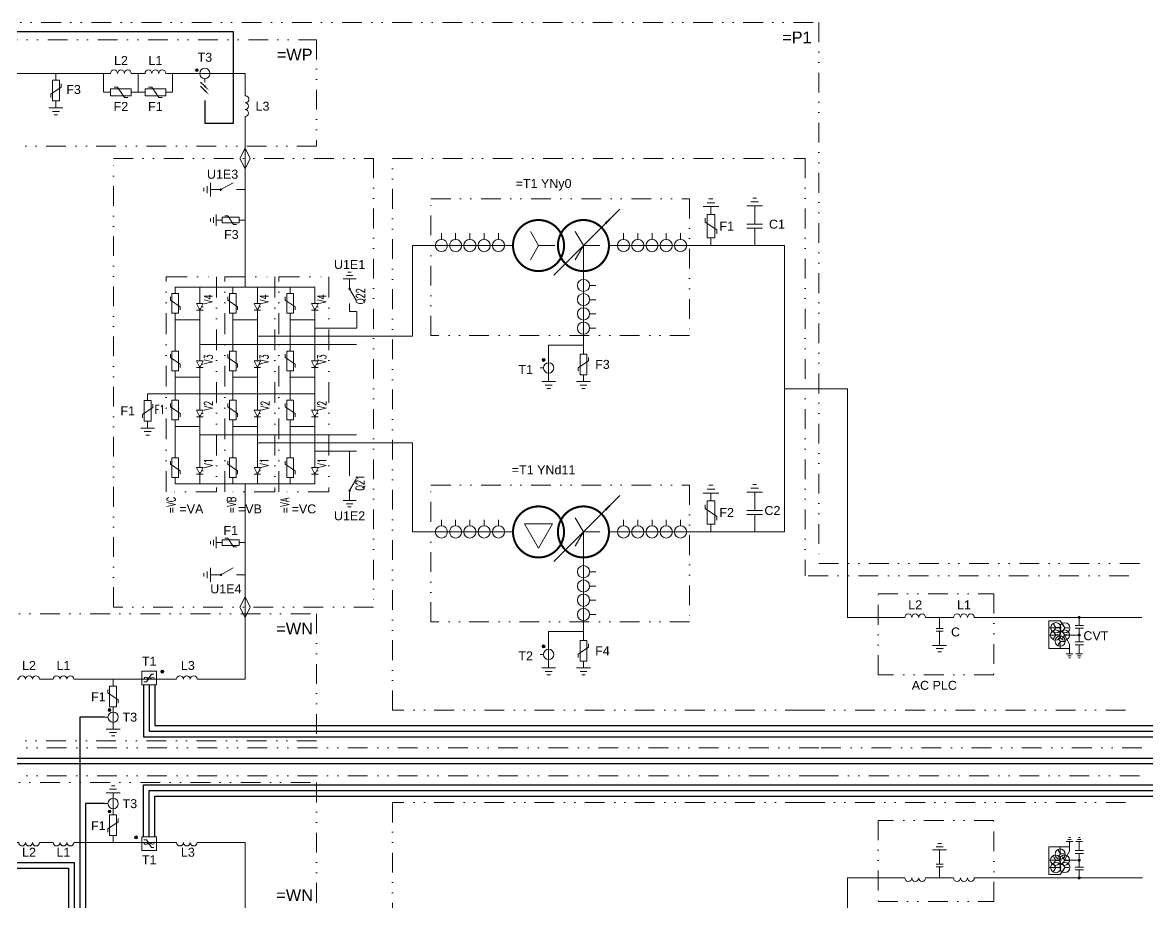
# Model space of a CAD drawing. Header units: inches. Extents: x -2066 to 1905, y 226 to 1109.
# Drawn here: x 717.1 to 1006.6, y 656.3 to 882.6 of the extents above; entities that cross this region are included whole.
import ezdxf
from ezdxf.enums import TextEntityAlignment as Align

# ---------------------------------------------------------------- set-up
doc = ezdxf.new("R2010")
doc.units = ezdxf.units.IN
doc.header["$MEASUREMENT"] = 0
for name, pattern in [('DASHDOT', [1, 0.5, -0.25, 0, -0.25]), ('DASHED', [19.05, 12.7, -6.35]), ('DIVIDEX2', [63.499999, 25.4, -12.7, 0, -12.7, 0, -12.7])]:
    doc.linetypes.add(name, pattern=pattern)
for name, color, linetype, lineweight in [('1', 1, 'DASHED', 18), ('1回直流', 1, 'Continuous', 18), ('ACF', 32, 'Continuous', 18), ('area', 4, 'DIVIDEX2', 18), ('DC', 92, 'Continuous', 18), ('equipment', 92, 'Continuous', 18), ('TEXT', 7, 'Continuous', 18), ('本期', 3, 'Continuous', 18), ('道路', 3, 'Continuous', 18)]:
    doc.layers.add(name, color=color, linetype=linetype, lineweight=lineweight)
doc.styles.add('HZ', font='simplex.shx', dxfattribs={"width": 0.7, "bigfont": 'hzdx1.shx'})
doc.styles.get("Standard").update_dxf_attribs({"font": 'arial.ttf'})

# ---------------------------------------------------------------- blocks, each defined once
blk = doc.blocks.new('004')
at = {"layer": 'equipment', "linetype": 'Continuous'}
for p, q in [((0, 0), (0.2, 0)), ((0.8, 0), (1, 0))]:
    blk.add_line(p, q, dxfattribs=at)
for centre in [(0.3, 0), (0.5, 0), (0.7, 0)]:
    blk.add_arc(centre, 0.1, 0, 180, dxfattribs=at)
at = {"layer": '1'}
blk.add_attdef('ItemDestignation', (0, 0), '', height=0.125, dxfattribs=at)
blk.add_attdef('ItemDestignation', (0, 0), '', height=0.125, dxfattribs=at)
at = {"layer": 'equipment'}
for tag in ['Quantity', 'Station', 'Quantity', 'Station', 'Remarks', 'Remarks', 'RS_no', 'RS_no', 'Item_des', 'Item_des']:
    blk.add_attdef(tag, (0, 0), '', height=0.125, dxfattribs=at)
blk = doc.blocks.new('dcrti')
at = {"layer": 'DC'}
blk.add_line((14574.12, 1550.43), (14574.12, 1548.68), dxfattribs=at)
at = {"layer": '本期', "lineweight": 0}
for p, q in [((14574.09, 1555.5), (14571.3, 1555.5)), ((14571.3, 1555.5), (14571.3, 1548.68)), ((14574.09, 1555.5), (14575.23, 1553.78)), ((14572.99, 1553.8), (14571.3, 1553.8)), ((14572.99, 1552.01), (14571.3, 1552.01)), ((14575.18, 1552.01), (14576.39, 1549.79)), ((14578.77, 1552.01), (14575.21, 1552.01)), ((14579.78, 1554.37), (14577.75, 1554.37)), ((14579.78, 1553.7), (14577.75, 1553.7)), ((14578.77, 1553.7), (14578.77, 1550.32)), ((14576.39, 1549.79), (14576.39, 1547.4)), ((14579.78, 1550.32), (14577.75, 1550.32)), ((14579.78, 1549.65), (14577.75, 1549.65)), ((14578.77, 1549.65), (14578.77, 1547.4)), ((14571.3, 1548.68), (14576.39, 1548.68))]:
    blk.add_line(p, q, dxfattribs=at)
at = {"layer": '本期'}
for p, q in [((14578.77, 1556.33), (14578.77, 1554.37)), ((14577.19, 1547.4), (14575.59, 1547.4)), ((14576.79, 1546.9), (14575.99, 1546.9)), ((14576.59, 1546.4), (14576.19, 1546.4)), ((14579.57, 1547.4), (14577.97, 1547.4)), ((14579.17, 1546.9), (14578.37, 1546.9)), ((14578.97, 1546.4), (14578.57, 1546.4))]:
    blk.add_line(p, q, dxfattribs=at)
at = {"layer": '本期', "linetype": 'Continuous', "lineweight": 0, "const_width": 0.292}
for points in [[(14573.01, 1553.8), (14572.49, 1554.7)], [(14575.23, 1553.78), (14574.71, 1554.68)], [(14572.99, 1552.01), (14572.47, 1552.91)], [(14572.99, 1552.01), (14572.47, 1551.11)], [(14573.01, 1553.8), (14572.49, 1552.9)], [(14572.99, 1552.01), (14574.03, 1552.01)], [(14573.01, 1553.8), (14574.06, 1553.8)], [(14575.18, 1552.01), (14574.66, 1552.91)], [(14575.18, 1552.01), (14574.66, 1551.11)], [(14575.23, 1553.78), (14574.71, 1552.87)], [(14575.18, 1552.01), (14576.22, 1552.01)], [(14575.23, 1553.78), (14576.27, 1553.78)], [(14574.12, 1550.43), (14573.6, 1551.33)], [(14574.12, 1550.43), (14573.6, 1549.53)], [(14574.12, 1550.43), (14575.16, 1550.43)]]:
    blk.add_lwpolyline(points, dxfattribs=at)
at = {"layer": '本期', "lineweight": 0, "const_width": 0.338}
blk.add_lwpolyline([(14578.97, 1552.01, 1), (14578.57, 1552.01, 1)], format="xyb", close=True, dxfattribs=at)
at = {"layer": '本期', "linetype": 'Continuous', "lineweight": 0}
for centre in [(14573.01, 1553.8), (14575.23, 1553.78), (14572.99, 1552.01), (14575.18, 1552.01), (14574.09, 1550.5)]:
    blk.add_circle(centre, 1.25, dxfattribs=at)
blk = doc.blocks.new('054')
at = {"layer": 'equipment', "linetype": 'Continuous'}
for p, q in [((0, 0), (0.3, 0)), ((0.65, 0.2), (0.3, 0)), ((0.75, 0), (1, 0))]:
    blk.add_line(p, q, dxfattribs=at)
blk.add_circle((0.3, 0), 0.0224, dxfattribs=at)
at = {"layer": '1'}
for tag in ['Quantity', 'Station', 'Remarks', 'RS_no', 'Item_des', 'ItemDestignation']:
    blk.add_attdef(tag, (0, 0), '', height=0.125, dxfattribs=at)
blk = doc.blocks.new('EARTH')
at = {"layer": 'equipment', "linetype": 'Continuous'}
for p, q in [((-0.2, 0), (0.2, 0)), ((-0.1, -0.1), (0.1, -0.1)), ((-0.05, -0.2), (0.05, -0.2))]:
    blk.add_line(p, q, dxfattribs=at)
at = {"layer": '1'}
for tag in ['Quantity', 'Station', 'Remarks', 'RS_no', 'Item_des', 'ItemDestignation']:
    blk.add_attdef(tag, (0, 0), '', height=0.125, dxfattribs=at)
blk = doc.blocks.new('045')
at = {"layer": 'equipment', "linetype": 'Continuous'}
for p, q in [((0, 0), (0.2, 0)), ((0.4, -0.15), (0.6, 0.15)), ((0.6, 0.15), (0.7, 0.15)), ((0.8, 0), (1, 0)), ((0.3, -0.15), (0.4, -0.15))]:
    blk.add_line(p, q, dxfattribs=at)
blk.add_lwpolyline([(0.2, 0.1), (0.2, -0.1), (0.8, -0.1), (0.8, 0.1)], close=True, dxfattribs=at)
at = {"layer": '1'}
for tag in ['Quantity', 'Station', 'Remarks', 'RS_no', 'Item_des', 'ItemDestignation']:
    blk.add_attdef(tag, (0, 0), '', height=0.125, dxfattribs=at)
blk = doc.blocks.new('009')
at = {"layer": 'equipment', "linetype": 'Continuous'}
blk.add_lwpolyline([(-0.15, 0), (0, 0.075), (0.15, 0), (0, -0.075)], close=True, dxfattribs=at)
at = {"layer": '1'}
blk.add_attdef('ItemDestignation', (0, 0), '', height=0.125, dxfattribs=at)
at = {"layer": 'equipment'}
for tag in ['Quantity', 'Station', 'Remarks', 'RS_no', 'Item_des']:
    blk.add_attdef(tag, (0, 0), '', height=0.125, dxfattribs=at)
blk = doc.blocks.new('046')
at = {"layer": 'equipment', "linetype": 'Continuous'}
for p, q in [((0, 0), (0.2, 0)), ((0.4, -0.15), (0.6, 0.15)), ((0.6, 0.15), (0.7, 0.15)), ((0.8, 0), (1, 0)), ((0.3, -0.15), (0.4, -0.15))]:
    blk.add_line(p, q, dxfattribs=at)
blk.add_lwpolyline([(0.2, 0.1), (0.2, -0.1), (0.8, -0.1), (0.8, 0.1)], close=True, dxfattribs=at)
at = {"layer": '1'}
for tag in ['Quantity', 'Station', 'Remarks', 'RS_no', 'Item_des', 'ItemDestignation']:
    blk.add_attdef(tag, (0, 0), '', height=0.125, dxfattribs=at)
blk = doc.blocks.new('021')
at = {"layer": 'equipment', "linetype": 'Continuous'}
for p, q in [((0.119, 0), (0.2, 0)), ((0.8, 0), (0.884, 0))]:
    blk.add_line(p, q, dxfattribs=at)
for centre, radius, start, end in [((0.3, 0), 0.1, 0, 180), ((0.5, 0), 0.1, 0, 180), ((0.7, 0.012), 0.101, 352.875, 187.125)]:
    blk.add_arc(centre, radius, start, end, dxfattribs=at)
at = {"layer": '1'}
for tag in ['Quantity', 'Station', 'Remarks', 'RS_no', 'Item_des', 'ItemDestignation']:
    blk.add_attdef(tag, (0, 0), '', height=0.125, dxfattribs=at)
blk = doc.blocks.new('079')
at = {"layer": 'equipment', "linetype": 'Continuous'}
blk.add_line((0, -0.15), (0, -0.25), dxfattribs=at)
blk.add_circle((0, 0), 0.15, dxfattribs=at)
at = {"layer": '1'}
for tag in ['Quantity', 'Station', 'Quantity', 'Station', 'Remarks', 'Remarks', 'Item_des', 'ItemDestignation', 'Item_des', 'ItemDestignation']:
    blk.add_attdef(tag, (0, 0), '', height=0.125, dxfattribs=at)
at = {"layer": 'equipment'}
blk.add_attdef('RS_no', (0, 0), '', height=0.125, dxfattribs=at)
blk.add_attdef('RS_no', (0, 0), '', height=0.125, dxfattribs=at)
blk = doc.blocks.new('042')
at = {"layer": 'equipment', "linetype": 'Continuous'}
for p, q in [((0, 0), (0.2, 0)), ((0.4, -0.15), (0.6, 0.15)), ((0.6, 0.15), (0.7, 0.15)), ((0.8, 0), (1, 0)), ((0.3, -0.15), (0.4, -0.15))]:
    blk.add_line(p, q, dxfattribs=at)
blk.add_lwpolyline([(0.2, 0.1), (0.2, -0.1), (0.8, -0.1), (0.8, 0.1)], close=True, dxfattribs=at)
at = {"layer": '1'}
for tag in ['Quantity', 'Station', 'Remarks', 'RS_no', 'Item_des', 'ItemDestignation']:
    blk.add_attdef(tag, (0, 0), '', height=0.125, dxfattribs=at)
blk = doc.blocks.new('012')
at = {"layer": 'equipment', "linetype": 'Continuous'}
for p, q in [((0.135, 0), (0.45, 0)), ((0.45, 0.2), (0.45, -0.2)), ((0.55, 0.2), (0.55, -0.2)), ((0.55, 0), (0.9, 0))]:
    blk.add_line(p, q, dxfattribs=at)
at = {"layer": '1'}
for tag in ['Quantity', 'Station', 'Remarks', 'RS_no', 'Item_des', 'ItemDestignation']:
    blk.add_attdef(tag, (0, 0), '', height=0.125, dxfattribs=at)
blk = doc.blocks.new('015')
at = {"layer": 'equipment', "color": 18, "linetype": 'Continuous'}
blk.add_blockref('012', (-0.5, 0), dxfattribs=at)
at = {"layer": '1'}
for tag in ['Quantity', 'Station', 'Remarks', 'RS_no', 'Item_des', 'ItemDestignation']:
    blk.add_attdef(tag, (0, 0), '', height=0.125, dxfattribs=at)
blk = doc.blocks.new('041')
at = {"layer": 'equipment', "linetype": 'Continuous'}
for p, q in [((0, 0), (0, -0.2)), ((-0.15, -0.3), (-0.15, -0.4)), ((-0.15, -0.4), (0.15, -0.6)), ((0.15, -0.6), (0.15, -0.7)), ((0, -0.8), (0, -1))]:
    blk.add_line(p, q, dxfattribs=at)
blk.add_lwpolyline([(0.1, -0.2), (-0.1, -0.2), (-0.1, -0.8), (0.1, -0.8)], close=True, dxfattribs=at)
at = {"layer": '1'}
for tag in ['Quantity', 'Station', 'Remarks', 'RS_no', 'Item_des', 'ItemDestignation']:
    blk.add_attdef(tag, (0, 0), '', height=0.125, dxfattribs=at)
blk = doc.blocks.new('001')
at = {"layer": 'equipment', "linetype": 'Continuous'}
for p, q in [((-0.1, 0.7), (0.1, 0.7)), ((0, 1), (0, 0.7)), ((-0.1, 0.6), (-0.05, 0.6)), ((0, 0.5), (0, 0))]:
    blk.add_line(p, q, dxfattribs=at)
for points in [[(-0.1, 0.5), (0.1, 0.5), (0, 0.7)], [(0, 0.7), (0, 0.65)]]:
    blk.add_lwpolyline(points, close=True, dxfattribs=at)
at = {"layer": '1'}
for tag in ['Quantity', 'Station', 'Remarks', 'RS_no', 'Item_des', 'ItemDestignation']:
    blk.add_attdef(tag, (0, 0), '', height=0.125, dxfattribs=at)
blk = doc.blocks.new('huanliufa')
at = {"layer": 'area', "linetype": 'DIVIDEX2', "ltscale": 0.2}
for p, q in [((12436.41, 1592.91), (12436.41, 1645.57)), ((12436.41, 1645.57), (12448.7, 1645.57)), ((12448.7, 1645.57), (12448.7, 1592.91)), ((12450.75, 1592.91), (12450.75, 1645.57)), ((12450.75, 1645.57), (12463.03, 1645.57)), ((12463.03, 1645.57), (12463.03, 1592.91)), ((12463.98, 1592.91), (12463.98, 1645.57)), ((12463.98, 1645.57), (12476.27, 1645.57)), ((12476.27, 1645.57), (12476.27, 1592.91)), ((12448.7, 1592.91), (12436.41, 1592.91)), ((12463.03, 1592.91), (12450.75, 1592.91)), ((12476.27, 1592.91), (12463.98, 1592.91))]:
    blk.add_line(p, q, dxfattribs=at)
at = {"layer": 'DC'}
for p, q in [((12472.8, 1643.09), (12438.61, 1643.09)), ((12444.65, 1635.05), (12438.61, 1635.05)), ((12438.61, 1629.02), (12438.61, 1635.05)), ((12444.65, 1629.02), (12444.65, 1635.05)), ((12452.69, 1629.02), (12452.69, 1635.05)), ((12458.72, 1635.05), (12452.69, 1635.05)), ((12458.72, 1629.02), (12458.72, 1635.05)), ((12466.76, 1629.02), (12466.76, 1635.05)), ((12472.8, 1635.05), (12466.76, 1635.05)), ((12472.8, 1629.02), (12472.8, 1635.05)), ((12483.05, 1637.06), (12481.33, 1637.06)), ((12483.05, 1633.04), (12472.8, 1633.04)), ((12483.05, 1629.02), (12444.65, 1629.02)), ((12483.05, 1631.03), (12458.72, 1631.03)), ((12444.65, 1620.98), (12438.61, 1620.98)), ((12438.61, 1620.98), (12438.61, 1616.96)), ((12444.65, 1620.98), (12444.65, 1616.96)), ((12458.72, 1620.98), (12452.69, 1620.98)), ((12452.69, 1620.98), (12452.69, 1616.96)), ((12458.72, 1620.98), (12458.72, 1616.96)), ((12472.8, 1620.98), (12466.76, 1620.98)), ((12466.76, 1620.98), (12466.76, 1616.96)), ((12472.8, 1620.98), (12472.8, 1616.96)), ((12472.8, 1616.96), (12444.65, 1616.96)), ((12438.61, 1602.88), (12438.61, 1608.91)), ((12444.65, 1608.91), (12438.61, 1608.91)), ((12444.65, 1602.88), (12444.65, 1608.91)), ((12452.69, 1602.88), (12452.69, 1608.91)), ((12458.72, 1608.91), (12452.69, 1608.91)), ((12458.72, 1602.88), (12458.72, 1608.91)), ((12466.76, 1602.88), (12466.76, 1608.91)), ((12472.8, 1608.91), (12466.76, 1608.91)), ((12472.8, 1602.88), (12472.8, 1608.91)), ((12483.05, 1606.9), (12444.65, 1606.9)), ((12483.05, 1604.89), (12458.72, 1604.89)), ((12472.8, 1602.88), (12483.05, 1602.88)), ((12481.33, 1602.88), (12481.33, 1598.86)), ((12472.8, 1594.84), (12438.61, 1594.84))]:
    blk.add_line(p, q, dxfattribs=at)
at = {"layer": 'DC', "ltscale": 5}
blk.add_line((12444.65, 1616.96), (12431.84, 1616.96), dxfattribs=at)
at = {"layer": 'equipment'}
for name, p, xscale, yscale, zscale, rotation in [('EARTH', (12481.33, 1645.1), 8.042424862337157, 8.042424862337157, 8.042424862337157, 180), ('041', (12438.61, 1635.05), 8.042424862337157, 8.042424862337157, 8.042424862337157, 180), ('001', (12444.65, 1643.09), 8.042424862337157, 8.042424862337157, 8.042424862337157, 180), ('041', (12452.69, 1635.05), 8.042424862337157, 8.042424862337157, 8.042424862337157, 180), ('001', (12458.72, 1643.09), 8.042424862337157, 8.042424862337157, 8.042424862337157, 180), ('041', (12466.76, 1635.05), 8.042424862337157, 8.042424862337157, 8.042424862337157, 180), ('001', (12472.8, 1643.09), 8.042424862337157, 8.042424862337157, 8.042424862337157, 180), ('054', (12481.33, 1645.1), 8.042424862337041, 8.042424862337041, 8.042424862337041, 270), ('041', (12438.61, 1620.98), 8.042424862337157, 8.042424862337157, 8.042424862337157, 180), ('001', (12444.65, 1629.02), 8.042424862337157, 8.042424862337157, 8.042424862337157, 180), ('041', (12452.69, 1620.98), 8.042424862337157, 8.042424862337157, 8.042424862337157, 180), ('001', (12458.72, 1629.02), 8.042424862337157, 8.042424862337157, 8.042424862337157, 180), ('041', (12466.76, 1620.98), 8.042424862337157, 8.042424862337157, 8.042424862337157, 180), ('001', (12472.8, 1629.02), 8.042424862337157, 8.042424862337157, 8.042424862337157, 180), ('045', (12431.84, 1608.51), -8.444546105454377, 8.444546105454378, 8.444546105453947, 270), ('041', (12438.61, 1608.91), 8.042424862337157, 8.042424862337157, 8.042424862337157, 180), ('001', (12444.65, 1616.96), 8.042424862337157, 8.042424862337157, 8.042424862337157, 180), ('041', (12452.69, 1608.91), 8.042424862337157, 8.042424862337157, 8.042424862337157, 180), ('001', (12458.72, 1616.96), 8.042424862337157, 8.042424862337157, 8.042424862337157, 180), ('041', (12466.76, 1608.91), 8.042424862337157, 8.042424862337157, 8.042424862337157, 180), ('001', (12472.8, 1616.96), 8.042424862337157, 8.042424862337157, 8.042424862337157, 180), ('041', (12438.61, 1594.84), 8.042424862337157, 8.042424862337157, 8.042424862337157, 180), ('001', (12444.65, 1602.88), 8.042424862337157, 8.042424862337157, 8.042424862337157, 180), ('041', (12452.69, 1594.84), 8.042424862337157, 8.042424862337157, 8.042424862337157, 180), ('001', (12458.72, 1602.88), 8.042424862337157, 8.042424862337157, 8.042424862337157, 180), ('041', (12466.76, 1594.84), 8.042424862337157, 8.042424862337157, 8.042424862337157, 180), ('001', (12472.8, 1602.88), 8.042424862337157, 8.042424862337157, 8.042424862337157, 180), ('054', (12481.33, 1590.82), -8.042424862337041, 8.042424862337043, 8.042424862337093, 270)]:
    blk.add_blockref(name, p, dxfattribs=dict(at, xscale=xscale, yscale=yscale, zscale=zscale, rotation=rotation))
for p, xscale, yscale, zscale in [((12431.84, 1608.51), -8.444546105454265, 8.444546105454377, 8.444546105453947), ((12481.33, 1590.82), -8.042424862337157, 8.042424862337041, 8.042424862337093)]:
    blk.add_blockref('EARTH', p, dxfattribs=dict(at, xscale=xscale, yscale=yscale, zscale=zscale))
at = {"layer": 'TEXT', "char_height": 2.1, "attachment_point": 7, "rotation": 90, "style": 'HZ'}
for s, insert, width in [('V4', (12447.77, 1638.89), 2.835), ('V4', (12461.42, 1638.89), 2.835), ('V4', (12475.57, 1638.89), 2.835), ('Q22', (12485.25, 1638.89), 4.2525), ('V3', (12447.77, 1624.19), 2.6775), ('V3', (12461.42, 1624.19), 2.6775), ('V3', (12475.57, 1624.19), 2.6775), ('V2', (12447.77, 1612.84), 2.835), ('V2', (12461.65, 1612.84), 2.835), ('V2', (12475.57, 1612.84), 2.835), ('V1', (12447.77, 1598.77), 2.3625), ('V1', (12461.42, 1598.77), 2.3625), ('V1', (12475.57, 1598.77), 2.3625), ('Q21', (12485.12, 1593.18), 3.78), ('=VC', (12438.63, 1587.6), 4.2525), ('=VB', (12453.43, 1587.6), 4.2525), ('=VA', (12466.51, 1587.6), 4.41)]:
    blk.add_mtext(s, dxfattribs=dict(at, insert=insert, width=width))
at = {"layer": 'TEXT', "color": 6, "insert": (12433.63, 1612.02), "char_height": 2.1, "width": 2.0475, "attachment_point": 7, "style": 'HZ'}
blk.add_mtext('F1', dxfattribs=at)
blk = doc.blocks.new('TEMP')
at = {"layer": 'equipment', "linetype": 'Continuous'}
blk.add_line((0, -0.15), (0, -0.25), dxfattribs=at)
blk.add_circle((0, 0), 0.15, dxfattribs=at)
at = {"layer": '1'}
for tag in ['Quantity', 'Station', 'Remarks', 'RS_no', 'Item_des', 'ItemDestignation']:
    blk.add_attdef(tag, (0, 0), '', height=0.125, dxfattribs=at)
blk = doc.blocks.new('078')
at = {"layer": 'equipment', "linetype": 'Continuous'}
for points in [[(-0.125, -0.5), (-0.001, -0.341), (-0.001, -0.341), (0.034, -0.376)], [(-0.125, -0.625), (-0.001, -0.466), (-0.001, -0.466), (0.034, -0.501)]]:
    blk.add_hatch(color=256, dxfattribs=at).paths.add_polyline_path(points, flags=0)
for p, q in [((0, -0.375), (0.125, -0.25)), ((0, -0.5), (0.125, -0.375))]:
    blk.add_line(p, q, dxfattribs=at)
at = {"layer": 'equipment', "linetype": 'DASHDOT'}
blk.add_blockref('TEMP', (0, 0), dxfattribs=at)
at = {"layer": '1'}
for tag in ['Quantity', 'Station', 'Remarks', 'RS_no', 'Item_des', 'ItemDestignation']:
    blk.add_attdef(tag, (0, 0), '', height=0.125, dxfattribs=at)

msp = doc.modelspace()

# ---------------------------------------------------------------- hatches: boundary and pattern name
at = {"lineweight": 13}
h = msp.add_hatch(color=6, dxfattribs=at)
edge = h.paths.add_edge_path(flags=0)
edge.add_arc((761.99, 870.37), 0.371, 0, 360)
h = msp.add_hatch(color=6, dxfattribs=at)
edge = h.paths.add_edge_path(flags=0)
edge.add_arc((851.2, 795.83), 0.371, 0, 360)
h = msp.add_hatch(color=6, dxfattribs=at)
edge = h.paths.add_edge_path(flags=0)
edge.add_arc((851.2, 722.17), 0.371, 0, 360)
h = msp.add_hatch(color=6, dxfattribs=at)
edge = h.paths.add_edge_path(flags=0)
edge.add_arc((753.11, 715.67), 0.371, 0, 360)
h = msp.add_hatch(color=6, dxfattribs=at)
edge = h.paths.add_edge_path(flags=0)
edge.add_arc((739.52, 705.79), 0.371, 0, 360)
h = msp.add_hatch(color=6, dxfattribs=at)
edge = h.paths.add_edge_path(flags=0)
edge.add_arc((739.52, 679.7), 0.371, 0, 360)
h = msp.add_hatch(color=6, dxfattribs=at)
edge = h.paths.add_edge_path(flags=0)
edge.add_arc((746.34, 673.02), 0.371, 0, 360)

# ---------------------------------------------------------------- linework, layer by layer
at = {"color": 6}
for p, q in [((771.39, 880.23), (557.78, 880.23)), ((771.39, 856.78), (771.39, 880.23)), ((764.06, 862.59), (764.06, 856.78)), ((764.06, 856.78), (771.39, 856.78)), ((700.6, 693.39), (1553.79, 693.39)), ((700.6, 692.05), (1553.79, 692.05))]:
    msp.add_line(p, q, dxfattribs=at)
at = {"lineweight": 13}
for p, q in [((853.85, 817.67), (870.8, 834.62)), ((929.37, 788.43), (929.37, 729.62)), ((853.85, 744.01), (870.8, 760.96)), ((944.14, 729.62), (929.37, 729.62)), ((944.14, 662.61), (929.37, 662.61)), ((929.37, 662.61), (929.37, 593.93))]:
    msp.add_line(p, q, dxfattribs=at)
at = {"color": 6, "lineweight": 13}
for p, q in [((824.89, 826.84), (824.89, 828.41)), ((828.57, 826.84), (828.57, 828.41)), ((832.24, 826.84), (832.24, 828.41)), ((835.92, 826.84), (835.92, 828.41)), ((839.61, 826.84), (839.61, 828.41)), ((871.74, 826.84), (871.74, 828.41)), ((875.41, 826.84), (875.41, 828.41)), ((879.09, 826.84), (879.09, 828.41)), ((882.77, 826.84), (882.77, 828.41)), ((886.44, 826.84), (886.44, 828.41)), ((863.02, 815.02), (864.6, 815.02)), ((863.02, 811.34), (864.6, 811.34)), ((863.02, 807.67), (864.6, 807.67)), ((863.02, 803.99), (864.6, 803.99)), ((824.89, 753.18), (824.89, 754.75)), ((828.57, 753.18), (828.57, 754.75)), ((832.24, 753.18), (832.24, 754.75)), ((835.92, 753.18), (835.92, 754.75)), ((839.61, 753.18), (839.61, 754.75)), ((871.74, 753.18), (871.74, 754.75)), ((875.41, 753.18), (875.41, 754.75)), ((879.09, 753.18), (879.09, 754.75)), ((882.77, 753.18), (882.77, 754.75)), ((886.44, 753.18), (886.44, 754.75)), ((863.02, 741.36), (864.6, 741.36)), ((863.02, 737.68), (864.6, 737.68)), ((863.02, 734.01), (864.6, 734.01)), ((863.02, 730.33), (864.6, 730.33))]:
    msp.add_line(p, q, dxfattribs=at)
at = {"color": 3, "lineweight": 13}
for p, q in [((847.8, 828.9), (849.9, 825.26)), ((859.35, 828.9), (861.45, 825.26)), ((847.8, 821.62), (849.9, 825.26)), ((854.1, 825.26), (849.9, 825.26)), ((859.35, 821.62), (861.45, 825.26)), ((865.65, 825.26), (861.45, 825.26)), ((859.35, 755.24), (861.45, 751.6)), ((859.35, 747.97), (861.45, 751.6)), ((865.65, 751.6), (861.45, 751.6))]:
    msp.add_line(p, q, dxfattribs=at)
at = {"lineweight": 13, "ltscale": 50}
msp.add_line((913.13, 788.43), (929.37, 788.43), dxfattribs=at)
at = {"color": 41, "true_color": 0xf4ee51}
for p, q in [((748.26, 712.3), (748.26, 698.86)), ((749.73, 712.3), (749.73, 700.33)), ((751.19, 712.3), (751.19, 701.79)), ((751.19, 701.79), (1078.81, 701.79)), ((748.26, 698.86), (1361.81, 698.86)), ((749.73, 700.33), (1220.31, 700.33)), ((748.26, 673.14), (748.26, 686.58)), ((748.26, 686.58), (1361.81, 686.58)), ((749.73, 673.14), (749.73, 685.11)), ((749.73, 685.11), (1220.31, 685.11)), ((751.19, 673.14), (751.19, 683.65)), ((751.19, 683.65), (1078.81, 683.65))]:
    msp.add_line(p, q, dxfattribs=at)
for p, q in [((738.24, 703.95), (731.89, 703.95)), ((731.89, 703.95), (731.89, 508.88)), ((733.35, 681.71), (733.35, 507.41)), ((738.24, 681.71), (733.35, 681.71)), ((686.24, 666.57), (730.42, 666.57)), ((730.42, 666.57), (730.42, 510.34)), ((684.78, 665.1), (728.95, 665.1)), ((728.95, 665.1), (728.95, 511.81))]:
    msp.add_line(p, q)
at = {"lineweight": 13}
for points in [[(867.09, 830.91, 0.525, 0, 0), (870.8, 834.62, 0, 0, 0)], [(867.09, 757.25, 0.525, 0, 0), (870.8, 760.96, 0, 0, 0)]]:
    msp.add_lwpolyline(points, format="xyseb", dxfattribs=at)
for points in [[(843.33, 825.26, 0.525, 0.525, 1), (856.46, 825.26, 0.525, 0.525, 1)], [(854.88, 825.26, 0.525, 0.525, 1), (868.01, 825.26, 0.525, 0.525, 1)], [(843.33, 751.6, 0.525, 0.525, 1), (856.46, 751.6, 0.525, 0.525, 1)], [(854.88, 751.6, 0.525, 0.525, 1), (868.01, 751.6, 0.525, 0.525, 1)]]:
    msp.add_lwpolyline(points, format="xyseb", close=True, dxfattribs=at)
at = {"color": 3, "lineweight": 13}
msp.add_lwpolyline([(853.53, 753.7), (846.26, 753.7), (849.9, 747.4)], close=True, dxfattribs=at)
at = {"color": 6, "lineweight": 13}
for centre, radius in [((761.99, 870.37), 0.371), ((824.9, 825.26), 1.57), ((828.57, 825.26), 1.57), ((832.25, 825.26), 1.57), ((835.92, 825.26), 1.57), ((839.61, 825.26), 1.57), ((871.74, 825.26), 1.57), ((875.41, 825.26), 1.57), ((879.09, 825.26), 1.57), ((882.76, 825.26), 1.57), ((886.44, 825.26), 1.57), ((861.45, 815.02), 1.57), ((861.45, 811.35), 1.57), ((861.45, 807.67), 1.57), ((861.45, 804), 1.57), ((851.2, 795.83), 0.371), ((824.9, 751.6), 1.57), ((828.57, 751.6), 1.57), ((832.25, 751.6), 1.57), ((835.92, 751.6), 1.57), ((839.61, 751.6), 1.57), ((871.74, 751.6), 1.57), ((875.41, 751.6), 1.57), ((879.09, 751.6), 1.57), ((882.76, 751.6), 1.57), ((886.44, 751.6), 1.57), ((861.45, 741.37), 1.57), ((861.45, 737.69), 1.57), ((861.45, 734.02), 1.57), ((861.45, 730.34), 1.57), ((851.2, 722.17), 0.371), ((753.11, 715.67), 0.371), ((739.52, 705.79), 0.371), ((739.52, 679.7), 0.371), ((746.34, 673.02), 0.371)]:
    msp.add_circle(centre, radius, dxfattribs=at)
at = {"layer": '1回直流', "color": 2, "linetype": 'Continuous', "lineweight": 13}
for p, q in [((953.07, 727.79), (953.07, 729.62)), ((953.97, 726.78), (952.17, 726.78)), ((953.07, 726.78), (953.07, 727.79)), ((953.97, 726.08), (952.17, 726.08)), ((953.07, 724.45), (953.07, 726.08)), ((953.07, 724.45), (953.07, 722.42)), ((951.26, 722.42), (954.88, 722.42)), ((952.17, 721.61), (953.97, 721.61)), ((952.62, 720.8), (953.52, 720.8)), ((951.26, 669.81), (954.88, 669.81)), ((952.17, 670.62), (953.97, 670.62)), ((952.62, 671.43), (953.52, 671.43)), ((953.07, 667.78), (953.07, 669.81)), ((953.97, 666.16), (952.17, 666.16)), ((953.07, 667.78), (953.07, 666.16)), ((953.97, 665.45), (952.17, 665.45)), ((953.07, 665.45), (953.07, 664.45)), ((953.07, 664.45), (953.07, 662.61))]:
    msp.add_line(p, q, dxfattribs=at)
at = {"layer": 'ACF', "color": 3, "lineweight": 13}
for p, q in [((861.45, 799.13), (861.45, 825.26)), ((861.45, 725.47), (861.45, 751.6))]:
    msp.add_line(p, q, dxfattribs=at)
at = {"layer": 'ACF', "color": 2, "lineweight": 13}
for p, q in [((747.87, 712.3), (747.87, 715.79)), ((747.87, 715.79), (751.58, 715.79)), ((750.31, 715.03), (750.93, 715.03)), ((751.58, 715.79), (751.58, 712.3)), ((751.58, 712.3), (747.87, 712.3)), ((747.87, 673.14), (747.87, 669.65)), ((751.58, 673.14), (747.87, 673.14)), ((751.58, 669.65), (751.58, 673.14)), ((747.87, 669.65), (751.58, 669.65)), ((750.31, 670.41), (750.93, 670.41))]:
    msp.add_line(p, q, dxfattribs=at)
at = {"layer": 'ACF', "color": 3, "lineweight": 13}
for points in [[(852.5, 795.75), (852.5, 799.68), (861.45, 799.68)], [(852.5, 722.09), (852.5, 726.02), (861.45, 726.02)]]:
    msp.add_lwpolyline(points, dxfattribs=at)
at = {"layer": 'ACF', "color": 2, "lineweight": 13}
for points in [[(748.38, 713.07), (749, 713.07), (750.31, 715.03)], [(748.38, 672.37), (749, 672.37), (750.31, 670.41)]]:
    msp.add_lwpolyline(points, dxfattribs=at)
at = {"layer": 'area', "color": 1, "linetype": 'DIVIDEX2', "lineweight": 13, "ltscale": 0.2}
for p, q in [((502.68, 882.63), (922, 882.63)), ((922, 882.63), (922, 743.5)), ((922, 743.5), (1005.1, 743.5)), ((922, 696.09), (602.89, 696.09)), ((1005.1, 696.09), (922, 696.09)), ((922, 688.86), (602.89, 688.86)), ((922, 688.86), (1005.1, 688.86))]:
    msp.add_line(p, q, dxfattribs=at)
at = {"layer": 'area', "linetype": 'DIVIDEX2', "lineweight": 13, "ltscale": 0.2}
for p, q in [((812.36, 847.66), (918.45, 847.66)), ((812.36, 705.74), (812.36, 847.66)), ((918.45, 847.66), (918.45, 740.31)), ((1001.78, 740.31), (918.45, 740.31)), ((918.45, 705.74), (812.36, 705.74)), ((918.45, 705.74), (1001.78, 705.74)), ((918.45, 681.97), (812.36, 681.97)), ((812.36, 681.97), (812.36, 515.37)), ((918.45, 681.97), (1001.78, 681.97))]:
    msp.add_line(p, q, dxfattribs=at)
for points in [[(792.79, 850.79), (504.34, 850.79), (504.34, 878.21), (792.79, 878.21)], [(807.42, 732.28), (740.57, 732.28), (740.57, 847.66), (807.42, 847.66)], [(822.22, 837.3), (888.75, 837.3), (888.75, 802.1), (822.22, 802.1)], [(822.22, 763.64), (888.75, 763.64), (888.75, 728.44), (822.22, 728.44)], [(937.23, 735.67), (967.03, 735.67), (967.03, 714.84), (937.23, 714.84)], [(605.59, 730.53), (792.79, 730.53), (792.79, 697.84), (605.59, 697.84)], [(605.59, 687.11), (792.79, 687.11), (792.79, 654.42), (605.59, 654.42)], [(937.23, 656.56), (967.03, 656.56), (967.03, 677.39), (937.23, 677.39)]]:
    msp.add_lwpolyline(points, close=True, dxfattribs=at)
at = {"layer": 'DC', "lineweight": 13}
for p, q in [((739.8, 869.54), (606.37, 869.54)), ((774.39, 869.54), (755.76, 869.54)), ((774.39, 869.54), (774.39, 864.5)), ((774.39, 822.71), (774.39, 858.44)), ((905.51, 833.02), (905.51, 835.48)), ((913.13, 825.26), (868.01, 825.26)), ((913.13, 825.26), (872.25, 825.26)), ((905.51, 826.26), (905.51, 825.26)), ((774.39, 814.6), (774.39, 822.71)), ((817.46, 801.93), (777.56, 801.93)), ((852.5, 795.75), (852.5, 790.26)), ((817.46, 774.49), (777.56, 774.49)), ((774.39, 726.58), (774.39, 763.93)), ((905.51, 759.36), (905.51, 761.82)), ((905.51, 752.6), (905.51, 751.6)), ((913.13, 751.6), (868.01, 751.6)), ((774.39, 726.58), (774.39, 713.72)), ((852.5, 722.09), (852.5, 716.61)), ((732.12, 713.72), (755.87, 713.72)), ((748.04, 713.72), (746.02, 713.72)), ((763.14, 713.72), (762.24, 713.72)), ((763.85, 713.72), (774.39, 713.72)), ((740.45, 704.86), (740.45, 700.91)), ((740.45, 680.58), (740.45, 684.53)), ((732.12, 671.72), (755.87, 671.72)), ((748.04, 671.72), (746.02, 671.72)), ((763.14, 671.72), (762.24, 671.72)), ((763.85, 671.72), (774.39, 671.72)), ((774.39, 658.86), (774.39, 671.72)), ((774.39, 658.86), (774.39, 620.1))]:
    msp.add_line(p, q, dxfattribs=at)
at = {"layer": 'DC', "lineweight": 13, "ltscale": 5}
for p, q in [((738.02, 864.69), (738.02, 869.54)), ((746.89, 864.69), (746.89, 869.54)), ((746.89, 864.69), (746.89, 869.54)), ((755.76, 864.69), (755.76, 869.54)), ((843.33, 825.26), (817.46, 825.26)), ((803.11, 808.27), (803.11, 804.04)), ((843.33, 751.6), (817.46, 751.6))]:
    msp.add_line(p, q, dxfattribs=at)
at = {"layer": 'DC', "lineweight": 13, "ltscale": 50}
for p, q in [((817.46, 801.93), (817.46, 825.26)), ((913.13, 825.26), (913.13, 751.6)), ((817.46, 774.49), (817.46, 751.6))]:
    msp.add_line(p, q, dxfattribs=at)
at = {"layer": '本期', "lineweight": 13}
for p, q in [((963.77, 729.62), (1005.14, 729.62)), ((963.77, 662.61), (1005.29, 662.61))]:
    msp.add_line(p, q, dxfattribs=at)
for points in [[(989.2, 729.62, 0.354, 0.354, 1), (988.78, 729.62, 0.354, 0.354, 1)], [(989.2, 662.61, 0.354, 0.354, -1), (988.78, 662.61, 0.354, 0.354, -1)]]:
    msp.add_lwpolyline(points, format="xyseb", close=True, dxfattribs=at)
at = {"layer": '道路', "color": 2, "lineweight": 13}
for p, q in [((951.23, 729.62), (954.91, 729.62)), ((951.23, 662.61), (954.91, 662.61))]:
    msp.add_line(p, q, dxfattribs=at)

# ---------------------------------------------------------------- block references
at = {"layer": 'DC', "lineweight": 13, "xscale": 1.050000000000182, "yscale": 1.050000000000182, "zscale": 1.050000000000182}
for name, p in [('huanliufa', (-12304.1, -910.65)), ('dcrti', (-14318.71, -904.53))]:
    msp.add_blockref(name, p, dxfattribs=at)
at = {"layer": 'DC', "lineweight": 13, "xscale": -1.050000000000182, "yscale": 1.049999999999955, "zscale": 1.05, "rotation": 180}
msp.add_blockref('dcrti', (-14318.71, 2296.76), dxfattribs=at)
at = {"layer": 'equipment', "lineweight": 13}
for name, p, xscale, yscale, zscale, rotation in [('045', (725.73, 860.67), -8.866773410727092, 8.866773410727092, 8.866773410726644, 270), ('078', (764.06, 869.54), 8.866773410727092, -8.866773410727092, 8.866773410727092, 180), ('045', (746.89, 864.69), 8.866773410727092, -8.866773410727092, 8.866773410727092, 180), ('021', (774.39, 856.67), 8.866773410727092, -8.866773410727092, 8.866773410727092, 90), ('009', (774.39, 847.66), 17.73354682145418, 17.73354682145418, 17.73354682145418, 90), ('EARTH', (765.53, 839.66), 8.866773410727092, 8.866773410727092, 8.866773410727092, 270), ('EARTH', (894.24, 835.27), 10.00339756753101, 10.00339756753101, 10.00339756753101, 180), ('EARTH', (905.51, 835.48), 10.00339756753101, 10.00339756753101, 10.00339756753101, 180), ('042', (894.24, 835.27), 10.00339756753078, 10.00339756753078, 10.00339756753078, 270), ('015', (905.51, 830.26), 10.00339756753078, 10.00339756753078, 10.00339756753078, 270), ('EARTH', (767, 831.81), -7.388977842272652, 7.388977842272652, 7.388977842272562, 270), ('045', (767, 831.81), -7.388977842270833, 7.388977842272652, 7.388977842272562, 180), ('045', (861.45, 790.26), 8.866773410727092, -8.866773410727092, 8.866773410727092, 90), ('079', (852.5, 793.77), 8.866773410727092, 8.866773410727092, 8.866773410727092, 270), ('EARTH', (852.5, 790.26), 8.866773410727092, -8.866773410727092, 8.866773410727092, 180), ('EARTH', (861.45, 790.26), 8.866773410727092, -8.866773410727092, 8.866773410727092, 180), ('EARTH', (894.24, 761.61), 10.00339756753101, 10.00339756753101, 10.00339756753101, 180), ('042', (894.24, 761.61), 10.00339756753078, 10.00339756753078, 10.00339756753078, 270), ('EARTH', (905.51, 761.82), 10.00339756753101, 10.00339756753101, 10.00339756753101, 180), ('015', (905.51, 756.61), 10.00339756753078, 10.00339756753078, 10.00339756753078, 270), ('EARTH', (767, 748.86), -7.388977842272652, 7.388977842272652, 7.388977842272562, 270), ('045', (767, 748.86), -7.388977842270833, 7.388977842272652, 7.388977842272562, 180), ('EARTH', (765.53, 740.57), 8.866773410727546, 8.866773410727546, 8.866773410727546, 270), ('009', (774.39, 732.28), 17.73354682145418, 17.73354682145418, 17.73354682145418, 90), ('045', (861.45, 716.61), 8.866773410727092, -8.866773410727092, 8.866773410727092, 90), ('079', (852.5, 720.11), 8.866773410727092, 8.866773410727092, 8.866773410727092, 270), ('EARTH', (852.5, 716.61), 8.866773410727092, -8.866773410727092, 8.866773410727092, 180), ('EARTH', (861.45, 716.61), 8.866773410727092, -8.866773410727092, 8.866773410727092, 180), ('046', (740.45, 704.86), 8.866773410727092, 8.866773410727092, 8.866773410727092, 90), ('079', (740.45, 703.95), 8.866773410727092, 8.866773410727092, 8.866773410727092, 270), ('EARTH', (740.45, 684.53), -8.866773410727092, 8.866773410727092, 8.866773410727074, 180), ('079', (740.45, 681.71), -8.866773410727092, 8.866773410727092, 8.866773410727074, 270), ('046', (740.45, 680.58), -8.866773410727092, 8.866773410727092, 8.866773410727074, 90), ('004', (723.25, 671.72), 8.866773410727092, 8.866773410727092, 8.866773410727092, 180), ('004', (732.12, 671.72), 8.866773410727092, 8.866773410727092, 8.866773410727092, 180), ('004', (754.98, 671.72), -8.866773410727092, 8.866773410727092, 8.866773410725928, 180), ('004', (942.37, 662.61), -8.866773410729365, 8.866773410607038, 8.866773410725926, 180), ('004', (954.91, 662.61), -8.866773410729365, 8.866773410607038, 8.866773410725926, 180)]:
    msp.add_blockref(name, p, dxfattribs=dict(at, xscale=xscale, yscale=yscale, zscale=zscale, rotation=rotation))
for name, p, xscale, yscale, zscale in [('004', (738.02, 869.54), 8.866773410727092, 8.866773410727092, 8.866773410727092), ('004', (746.89, 869.54), 8.866773410727092, 8.866773410727092, 8.866773410727092), ('045', (755.76, 864.69), -8.866773410727092, 8.866773410727092, 8.866773410726644), ('EARTH', (725.73, 860.67), -8.866773410727092, 8.866773410727092, 8.866773410726644), ('054', (765.53, 839.66), 8.866773410727092, 8.866773410727092, 8.866773410727092), ('054', (765.53, 740.57), 8.866773410725727, 8.866773410725727, 8.866773410725727), ('004', (942.37, 729.62), 8.866773410729365, 8.866773410729365, 8.866773410729365), ('004', (954.91, 729.62), 8.866773410729365, 8.866773410729365, 8.866773410729365), ('004', (723.25, 713.72), -8.866773410727092, 8.866773410727092, 8.866773410726644), ('004', (732.12, 713.72), -8.866773410727092, 8.866773410727092, 8.866773410726644), ('004', (754.98, 713.72), 8.866773410727092, 8.866773410727092, 8.866773410727092), ('EARTH', (740.45, 700.91), 8.866773410727092, 8.866773410727092, 8.866773410727092)]:
    msp.add_blockref(name, p, dxfattribs=dict(at, xscale=xscale, yscale=yscale, zscale=zscale))
at = {"layer": 'equipment', "lineweight": 13, "ltscale": 0.5, "xscale": 4.433386705362409, "yscale": -4.433386705362409, "zscale": 4.433386705362409, "rotation": 180}
msp.add_blockref('021', (751.96, 713.72), dxfattribs=at)
at = {"layer": 'equipment', "lineweight": 13, "ltscale": 0.5, "xscale": -4.433386705362409, "yscale": -4.433386705362409, "zscale": 4.433386705363322}
msp.add_blockref('021', (751.96, 671.72), dxfattribs=at)

# ---------------------------------------------------------------- texts
for s, height, p in [('=P1', 3, (916.37, 878.81)), ('L2', 2.3, (742.46, 872.87)), ('T3', 2.3, (764.06, 873.69)), ('=WP', 3, (787.16, 874.39)), ('L1', 2.3, (751.32, 872.87)), ('F3', 2.3, (730.29, 865.4)), ('F2', 2.3, (742.46, 861.04)), ('F1', 2.3, (751.32, 861.04)), ('L3', 2.3, (778.89, 861.1)), ('U1E3', 2.3, (768.61, 843.6)), ('=T1 YNy0', 2.3, (851.19, 841.23)), ('F1', 2.3, (898.3, 830.26)), ('C1', 2.3, (911.23, 830.76)), ('F3', 2.3, (770.87, 828.11)), ('U1E1', 2.3, (801.29, 820.4)), ('T1', 2.3, (846.6, 793.38)), ('F3', 2.3, (866.34, 794.7)), ('F1', 2.3, (744.2, 782.72)), ('=T1 YNd11', 2.3, (851.19, 767.57)), ('=VA', 2.3, (760.59, 757.52)), ('=VB', 2.3, (775.64, 757.52)), ('=VC', 2.3, (789.53, 757.52)), ('C2', 2.3, (910.07, 757.11)), ('U1E2', 2.3, (801.29, 755.75)), ('F2', 2.3, (898.3, 756.61)), ('F1', 2.3, (770.7, 751.99)), ('U1E4', 2.3, (769.45, 736.96)), ('L2', 2.3, (946.8, 732.86)), ('L1', 2.3, (959.34, 732.86)), ('=WN', 3, (787.16, 726.72)), ('C', 2.3, (957.17, 725.87)), ('CVT', 2.3, (993.28, 724.91)), ('T2', 2.3, (846.6, 719.72)), ('F4', 2.3, (866.34, 721.04)), ('L2', 2.3, (718.82, 717.25)), ('L1', 2.3, (727.68, 717.25)), ('T1', 2.3, (749.73, 718.35)), ('L3', 2.3, (759.69, 717.25)), ('AC PLC', 2.3, (951.71, 712.14)), ('F1', 2.3, (736.65, 709.19)), ('T3', 2.3, (744.76, 703.95)), ('T3', 2.3, (744.76, 681.71)), ('F1', 2.3, (736.65, 676.05)), ('L2', 2.3, (718.82, 669.21)), ('L1', 2.3, (727.68, 669.21)), ('L3', 2.3, (759.69, 669.21)), ('T1', 2.3, (749.73, 667.28)), ('=WN', 3, (787.16, 658.21))]:
    msp.add_text(s, height=height).set_placement(p, align=Align.MIDDLE_CENTER)

doc.saveas('drawing.dxf')
